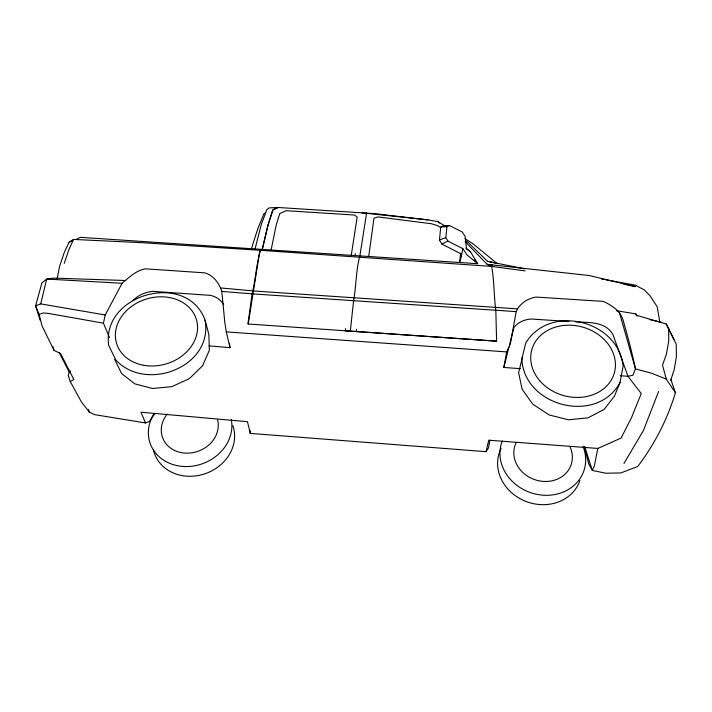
<?xml version="1.0" encoding="UTF-8"?>
<svg xmlns="http://www.w3.org/2000/svg" width="712" height="712" viewBox="0 0 712 712"><rect width="100%" height="100%" fill="white"/><g stroke="black" fill="none" stroke-linecap="round" stroke-linejoin="round"><path stroke-width="1.07" d="M460.717 253.143L459.552 262.505L461.323 256.56L460.753 253.73L441.823 244.011L439.429 239.917L440.764 227.048L443.736 225.722L449.53 225.517L462.106 231.898L465.105 236.215L466.565 248.933L470.534 251.861L477.69 263.707L80.242 237.336L76.718 239.036M477.69 263.707L467.117 254.985L462.862 248.648L447.982 241.145L445.792 237.666L446.958 226.674L449.53 225.517M445.329 226.282L438.013 221.672L428.037 219.892L374.913 213.653L278.018 207.477L272.812 209.835L267.961 225.197L262.256 249.414L260.503 250.321C256.222 264.526 255.644 279.602 252.128 293.851L247.945 323.978L350.322 331.142L353.606 300.517C356.285 285.797 355.893 270.222 359.872 255.893L366.582 213.128M345.614 328.624L345.338 330.822L356.347 331.543L356.596 329.353M248.23 323.996L259.898 250.286L262.283 249.414L267.961 225.197L272.999 209.844L278.205 207.486M368.727 256.48L373.996 218.103L378.17 216.92L431.49 223.746L438.076 225.846L440.683 227.68M354.959 255.742L355.261 253.588M351.256 255.314L357.157 217.124L354.629 215.051L286.188 210.69L279.718 213.609L276.051 225.722L271.13 250.001M489.901 440.185L488.539 447.839L486.02 451.666L250.259 433.403L247.491 421.691L140.967 412.221L145.488 422.946L149.289 421.54L154.967 413.53M520.463 368.647L503.838 367.463L506.632 351.906L510.371 343.807L516.2 311.625C519.538 303.615 527.708 298.319 536.145 297.073L603.295 301.39C611.67 305.234 621.095 311.34 623.303 320.863C627.762 336.776 632.167 352.68 635.451 368.878L632.906 375.26L627.966 376.283L620.205 375.731M619.992 382.584L623.142 366.137C618.541 320.685 550.002 303.107 525.83 342.881L521.816 358.857C523.97 406.427 596.843 425.18 619.992 382.584L614.474 396.077L604.07 409.48L587.907 417.864L568.541 419.795L549.13 414.954L532.807 404.167L522.119 389.277L518.585 372.679L522.537 356.935M57.182 278.739L59.594 266.261L64.4 252.19L69.171 242.062L73.532 239.428L140.843 242.623L259.898 250.286M461.323 256.56L462.862 248.648M575.634 321.931C588.584 322.58 605.574 321.343 612.934 334.613L627.966 376.283L641.254 393.54L631.526 417.597L621.069 438.085L597.813 448.435L594.333 465.933L592.286 470.418L605.876 473.249L620.873 472.919L637.694 466.502C654.488 444.448 667.456 419.288 675.412 392.721L670.829 379.389M109.47 337.515L103.427 323.177L105.216 314.98L122.099 283.269C129.184 277.351 135.983 270.409 145.56 268.833L204.905 272.874C213.547 275.357 219.127 283.18 221.788 291.413L224.805 322.367L226.282 331.872L230.003 347.643L208.999 345.872M486.02 451.666L488.752 440.212L597.813 448.435M40.068 320.213L35.6 305.786L40.718 303.882L46.681 279.068L53.845 278.116L125.686 280.51M503.838 367.463L508.991 346.993M509.534 344.839L513.877 327.591A24.617 20.799 12.9 0 1 531.428 319.038L569.004 321.495M69.384 371.442L68.254 375.607L70.239 381.579L81.488 402.075L89.249 412.052L94.705 414.66L145.488 422.946M70.141 370.685L69.562 372.759L59.319 352.778M255.065 248.933L261.197 224.77L266.893 209.595L269.127 207.904L278.018 207.477M251.532 248.372L257.851 228.605L264.072 213.475L265.487 213.066M670.74 380.217L674.166 369.786L676.4 356.712L676.213 344.092L666.236 323.987L636.742 315.336L635.772 313.894L616.521 310.708M64.249 263.324L68.939 249.512L73.532 239.428M658.627 391.431L643.506 430.315L623.961 463.45M70.239 381.579L73.87 379.549L60.538 353.472L54.085 350.464L42.15 326.14L39.062 314.321L35.6 305.786L41.919 282.895L46.681 279.068L122.099 283.269M441.823 244.011L447.982 241.145M69.171 242.062L72.028 240.95M439.429 239.917L445.792 237.666M39.062 314.321L43.236 312.969L48.265 313.396L103.427 323.177M440.764 227.048L446.958 226.674M361.785 212.817L428.037 219.892M252.128 293.851L516.2 311.625M253.241 290.95L517.384 308.857M356.347 331.543L496.602 341.155L495.819 309.996C493.817 295.676 494.324 280.786 491.627 266.404L487.15 264.339L465.087 241.599M350.322 331.142L496.602 341.155M260.503 250.321L491.627 266.404L525.091 270.88M226.282 331.872L506.632 351.906M221.788 291.413L252.555 293.887M220.444 287.915L253.543 290.968M649.86 319.706L661.341 322.269M40.718 303.882L105.216 314.98M492.633 265.282L487.15 264.339L589.313 275.544L635.389 286.589L623.703 284.097M601.596 279.051L603.758 279.442M605.93 279.834L635.202 285.129L644.075 289.766L649.976 295.622L657.238 306.854L659.57 320.916M466.565 241.003L487.684 261.349L524.735 268.86M487.684 261.349L496.976 263.458L473.293 244.029L464.945 238.618M675.412 392.721L666.298 379.131L651.382 373.159L635.451 368.878L619.396 312.461M465.746 248.016L470.534 251.861M438.013 221.672L439.509 223.016M474.228 259.604L475.616 261.242M635.772 313.894L637.062 316.119M205.083 320.16C186.98 270.48 101.424 293.931 108.678 345.365L115.718 359.845C145.818 392.819 213.484 367.027 205.083 320.16L208.856 334.444L209.364 350.215L202.582 365.754L189.401 378.606L171.806 386.643L152.59 388.512L134.897 383.875L121.565 373.551L114.632 359.284M666.236 323.987L673.899 339.544M52.759 346.406L54.085 350.464M584.703 446.504L592.286 470.418L588.753 463.993L584.383 447.002M88.439 409.356L89.249 412.052M666.298 379.131L662.507 365.034L666.307 354.532L668.728 341.173L668.675 328.161M229.451 343.282L230.003 347.643M250.001 430.297L250.259 433.403M132.966 300.544A26.406 21.743 -17.3 0 1 152.991 291.377L210.449 295.364A23.238 19.349 -14.1 0 1 223.675 304.629M231.258 419.386A42.391 36.588 -19.7 0 1 182.619 466.422A42.391 36.588 -19.7 0 1 154.192 413.325M232.868 425.634A41.599 36.107 -20.2 0 1 203.579 474.228A41.599 36.107 -20.2 0 1 153.436 449.913M217.552 419.706A28.943 24.965 -19.7 0 1 183.607 452.983A28.943 24.965 -19.7 0 1 167.258 414.055M582.968 446.219A43.459 38.021 19.7 0 1 543.398 495.205A43.459 38.021 19.7 0 1 502.245 441.031M579.906 480.547A42.631 37.487 20.3 0 1 525.109 501.097A42.631 37.487 20.3 0 1 501.15 448.338M569.992 446.771A29.673 25.944 19.6 0 1 543.087 481.383A29.673 25.944 19.6 0 1 516.2 442.642M144.029 365.363A41.679 33.927 -16.5 0 0 196.601 320.213A41.679 33.927 -16.5 0 0 128.739 308.625A41.679 33.927 -16.5 0 0 144.029 365.363M540.31 381.374A42.871 35.538 15.8 0 0 612.729 377.289A42.871 35.538 15.8 0 0 566.156 325.259A42.871 35.538 15.8 0 0 540.31 381.374"/></g></svg>
